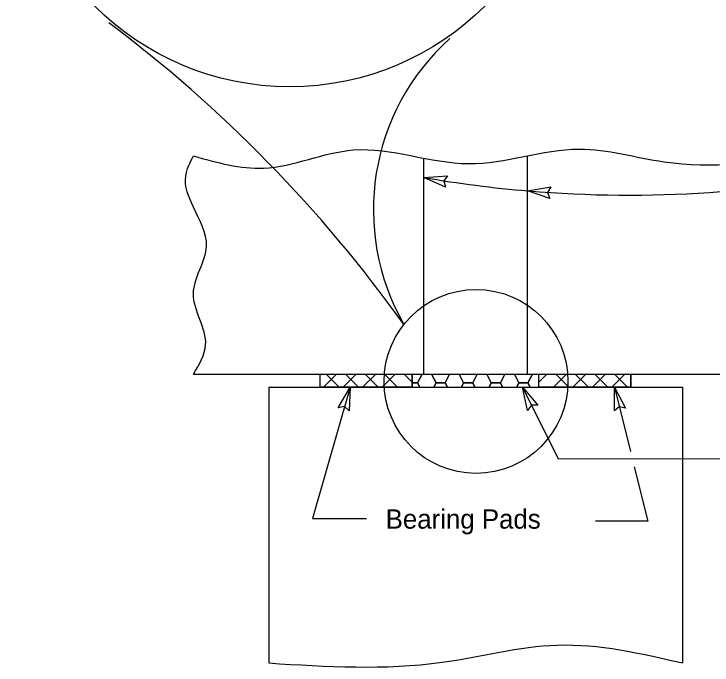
# Model space of a CAD drawing. Extents: x 0 to 36, y 0 to 22.
# Drawn here: x 4.32 to 10.64, y 2.98 to 8.88 of the extents above; entities that cross this region are included whole.
import ezdxf

# ---------------------------------------------------------------- set-up
doc = ezdxf.new("R2010")
doc.units = 0
for name, color, linetype in [('S_PL_BrgPad_PR', 7, 'Continuous'), ('S_PL_Dimens_PR', 7, 'Continuous'), ('S_PL_Pattrn_PR', 7, 'Continuous'), ('S_PL_SlabLn_PR', 7, 'Continuous')]:
    doc.layers.add(name, color=color, linetype=linetype)

msp = doc.modelspace()

# ---------------------------------------------------------------- linework, layer by layer
at = {"layer": 'S_PL_BrgPad_PR'}
for points in [[(7.0918, 5.6136), (7.9243, 5.6136), (7.9243, 5.4951), (7.0918, 5.4951)], [(9.0739, 5.6136), (9.9064, 5.6136), (9.9064, 5.4951), (9.0739, 5.4951)]]:
    msp.add_lwpolyline(points, close=True, dxfattribs=at)
at = {"layer": 'S_PL_Dimens_PR'}
for points in [[(8.0303, 7.3943), (8.2462, 7.4104), (8.2114, 7.3631), (8.2283, 7.307)], [(8.969, 7.2732), (9.1827, 7.3079), (9.1521, 7.2578), (9.1739, 7.2033)], [(7.362, 5.4951), (7.3546, 5.2788), (7.3113, 5.3185), (7.2536, 5.3077)], [(8.924, 5.4951), (9.0649, 5.3307), (9.0062, 5.3308), (8.971, 5.2838)], [(9.7582, 5.4951), (9.8598, 5.304), (9.8025, 5.3168), (9.7579, 5.2787)]]:
    msp.add_lwpolyline(points, close=True, dxfattribs=at)
for points in [[(7.362, 5.4951), (7.0206, 4.3039), (7.5126, 4.3039)], [(8.924, 5.4951), (9.249, 4.8449), (10.7235, 4.8478)], [(9.7582, 5.4951), (9.9029, 4.9124)], [(9.9375, 4.773), (10.0601, 4.2793), (9.5875, 4.2793)]]:
    msp.add_lwpolyline(points, dxfattribs=at)
for centre, radius in [((6.8158, 10.715), 2.4994), ((8.504, 5.5462), 0.8331)]:
    msp.add_circle(centre, radius, dxfattribs=at)
for centre, radius, start, end in [((-2.3259, -1.2166), 12.5106, 35.57565, 53.15496), ((9.6589, 7.1012), 2.0851, 131.87398, 209.85953), ((9.8919, 18.124), 10.8899, 265.18474, 282.46839), ((9.8919, 18.124), 10.8899, 260.15733, 265.1799)]:
    msp.add_arc(centre, radius, start, end, dxfattribs=at)
at = {"layer": 'S_PL_Pattrn_PR'}
for p, q in [((7.1224, 5.4951), (7.2408, 5.6136)), ((7.2631, 5.4951), (7.1447, 5.6136)), ((7.299, 5.4951), (7.4175, 5.6136)), ((7.44, 5.4951), (7.3215, 5.6136)), ((7.476, 5.4951), (7.5944, 5.6136)), ((7.6166, 5.4951), (7.4982, 5.6136)), ((7.6527, 5.4951), (7.7711, 5.6136)), ((7.7935, 5.4951), (7.6751, 5.6136)), ((7.9243, 5.5412), (7.8519, 5.6136)), ((9.0739, 5.5412), (9.1462, 5.6136)), ((9.2045, 5.4951), (9.323, 5.6136)), ((9.3454, 5.4951), (9.227, 5.6136)), ((9.3815, 5.4951), (9.4999, 5.6136)), ((9.5222, 5.4951), (9.4037, 5.6136)), ((9.5581, 5.4951), (9.6765, 5.6136)), ((9.699, 5.4951), (9.5806, 5.6136)), ((9.735, 5.4951), (9.8535, 5.6136)), ((9.8757, 5.4951), (9.7573, 5.6136))]:
    msp.add_line(p, q, dxfattribs=at)
for points in [[(7.9331, 5.5335), (7.9748, 5.5335), (8.0149, 5.6136)], [(8.0149, 5.6136), (7.9748, 5.5335), (7.994, 5.4951)], [(8.1223, 5.4951), (8.1415, 5.5335), (8.1014, 5.6136)], [(8.1014, 5.6136), (8.1415, 5.5335)], [(8.1831, 5.5335), (8.2248, 5.5335), (8.2649, 5.6136)], [(8.2649, 5.6136), (8.2248, 5.5335), (8.244, 5.4951)], [(8.3723, 5.4951), (8.3915, 5.5335), (8.3514, 5.6136)], [(8.3514, 5.6136), (8.3915, 5.5335)], [(8.4331, 5.5335), (8.4748, 5.5335), (8.5149, 5.6136)], [(8.5149, 5.6136), (8.4748, 5.5335), (8.494, 5.4951)], [(8.6223, 5.4951), (8.6415, 5.5335), (8.6014, 5.6136)], [(8.6014, 5.6136), (8.6415, 5.5335)], [(8.6831, 5.5335), (8.7248, 5.5335), (8.7649, 5.6136)], [(8.7649, 5.6136), (8.7248, 5.5335), (8.744, 5.4951)], [(8.8723, 5.4951), (8.8915, 5.5335), (8.8514, 5.6136)], [(8.8514, 5.6136), (8.8915, 5.5335)], [(8.9331, 5.5335), (8.9748, 5.5335), (9.0149, 5.6136)], [(9.0149, 5.6136), (8.9748, 5.5335), (8.994, 5.4951)], [(7.924, 5.5335), (7.9331, 5.5335)], [(7.994, 5.4951), (7.9748, 5.5335), (7.9331, 5.5335)], [(8.1831, 5.5335), (8.1415, 5.5335), (8.1223, 5.4951)], [(8.1415, 5.5335), (8.1831, 5.5335)], [(8.244, 5.4951), (8.2248, 5.5335), (8.1831, 5.5335)], [(8.4331, 5.5335), (8.3915, 5.5335), (8.3723, 5.4951)], [(8.3915, 5.5335), (8.4331, 5.5335)], [(8.494, 5.4951), (8.4748, 5.5335), (8.4331, 5.5335)], [(8.6831, 5.5335), (8.6415, 5.5335), (8.6223, 5.4951)], [(8.6415, 5.5335), (8.6831, 5.5335)], [(8.744, 5.4951), (8.7248, 5.5335), (8.6831, 5.5335)], [(8.9331, 5.5335), (8.8915, 5.5335), (8.8723, 5.4951)], [(8.8915, 5.5335), (8.9331, 5.5335)], [(8.994, 5.4951), (8.9748, 5.5335), (8.9331, 5.5335)]]:
    msp.add_lwpolyline(points, dxfattribs=at)
at = {"layer": 'S_PL_SlabLn_PR'}
for p, q in [((8.0303, 5.6136), (8.0303, 7.5604)), ((8.969, 5.6136), (8.969, 7.5897)), ((5.9431, 5.6136), (8.969, 5.6136)), ((7.0918, 5.4951), (7.0918, 5.6136)), ((7.9243, 5.4951), (7.9243, 5.6136)), ((7.9243, 5.494), (7.9243, 5.6136)), ((8.969, 5.6136), (11.5243, 5.6136)), ((9.0739, 5.4951), (9.0739, 5.6136)), ((9.9064, 5.4951), (9.9064, 5.6136)), ((6.6249, 5.4951), (6.6249, 2.9954)), ((6.6249, 5.4951), (8.579, 5.4951)), ((8.579, 5.4951), (10.3745, 5.4951)), ((10.3745, 5.4951), (10.3745, 2.9954))]:
    msp.add_line(p, q, dxfattribs=at)
for points in [[(5.9431, 7.5897), (6.579, 7.4789), (7.3923, 7.6432), (8.4355, 7.52), (9.4377, 7.6514), (10.2099, 7.5364), (11.5201, 7.5815)], [(5.9431, 5.6136), (6.0535, 5.877), (5.9431, 6.3425), (6.0615, 6.7725), (5.9431, 7.1245), (5.8726, 7.405), (5.9431, 7.5897)], [(6.6249, 2.9954), (8.1973, 3.002), (9.2405, 3.158), (10.3745, 2.9954)]]:
    msp.add_spline(points, degree=3, dxfattribs=at)

# ---------------------------------------------------------------- texts
at = {"layer": 'S_PL_Dimens_PR'}
msp.add_text('Bearing Pads', height=0.175, dxfattribs=at).set_placement((7.685, 4.2125))

doc.saveas('drawing.dxf')
